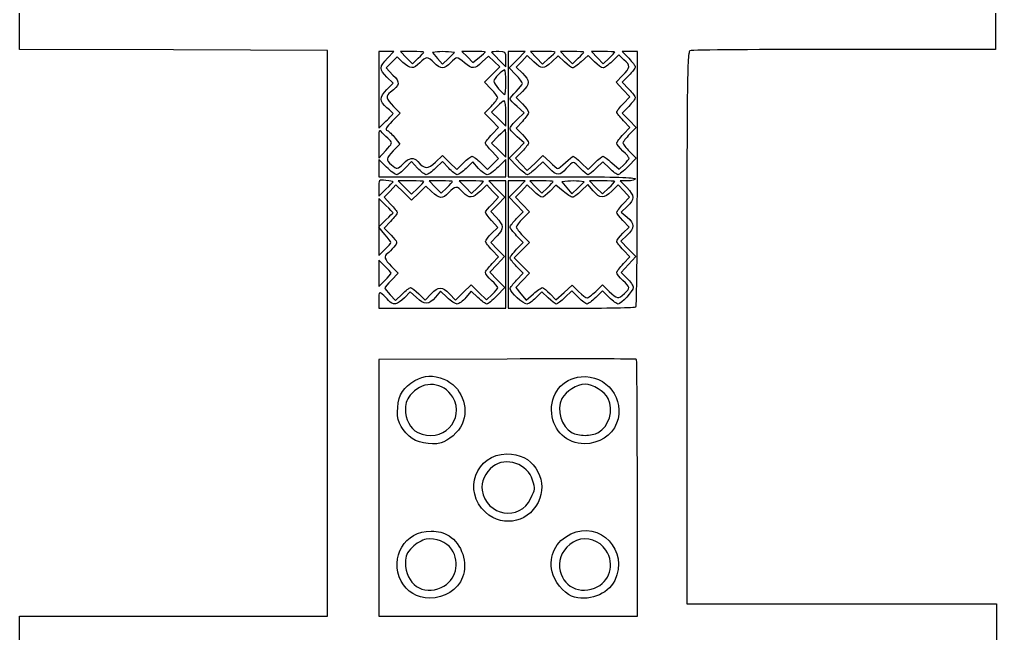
# Model space of a CAD drawing. Extents: x 35 to 169, y -1 to 345.
# Drawn here: x 34.9 to 169.2, y 173.4 to 257.8 of the extents above; entities that cross this region are included whole.
import ezdxf

# ---------------------------------------------------------------- set-up
doc = ezdxf.new("R2010")
doc.units = 0
doc.layers.get('0').update_dxf_attribs({"linetype": 'CONTINUOUS'})

msp = doc.modelspace()

# ---------------------------------------------------------------- linework, layer by layer
at = {"color": 7}
for points in [[(77.213463, 215.29678), (77.212616, 253.537891), (56.04484, 253.610233), (34.877025, 253.682572), (34.877025, 299.541891), (34.877025, 345.401224), (101.904806, 345.401224), (168.932581, 345.401224), (168.972261, 324.587335)], [(169.042817, 278.726628), (169.073692, 253.679809), (148.282886, 253.679527)], [(85.450254, 252.466121), (86.352281, 253.39678), (85.309143, 253.39678), (84.266004, 253.39678), (84.266004, 248.120305), (84.266004, 242.843833), (85.253779, 243.801224)], [(87.591677, 251.902907), (86.794334, 252.666812), (86.034886, 251.907366), (85.275437, 251.147917), (86.225942, 250.167246)], [(88.86978, 253.39678), (87.264759, 253.39678), (88.07702, 252.548959), (88.889284, 251.701138), (89.682046, 252.460648)], [(88.86978, 253.39678), (88.86978, 253.39678)], [(92.324772, 253.344481), (91.644845, 253.255668), (92.344299, 252.446995), (93.043753, 251.638318), (93.856392, 252.446995), (94.669034, 253.255668), (93.836868, 253.344481)], [(92.324772, 253.344481), (92.324772, 253.344481)], [(97.325109, 253.39678), (95.708741, 253.39678), (96.455097, 252.650426), (97.201448, 251.904072), (98.055845, 252.57987)], [(97.325109, 253.39678), (97.325109, 253.39678)], [(99.727611, 248.238116), (98.820419, 249.1741), (99.869574, 250.223256), (100.91873, 251.272411), (100.141766, 252.022332), (99.364806, 252.772253), (98.504702, 251.955629), (98.504702, 251.955629)], [(100.775914, 253.39678), (100.775914, 253.39678)], [(103.118488, 250.209328), (102.215504, 251.140969), (103.316876, 252.268876), (104.418246, 253.39678), (103.23208, 253.39678), (102.045914, 253.39678), (102.045914, 244.789002), (102.045914, 236.181224), (110.794806, 236.181224)], [(105.571457, 251.987836), (104.695676, 252.836673), (103.934085, 252.041743), (103.172494, 251.246813), (104.020315, 250.43455)], [(106.841239, 253.39678), (105.145448, 253.39678), (105.971097, 252.532821), (106.796741, 251.66886), (107.661541, 252.462266)], [(106.841239, 253.39678), (106.841239, 253.39678)], [(109.815593, 251.977365), (108.950619, 252.815729), (108.053573, 251.977365)], [(110.883113, 253.39678), (109.27809, 253.39678), (110.090356, 252.548959), (110.90262, 251.701138), (111.69538, 252.460648)], [(110.883113, 253.39678), (110.883113, 253.39678)], [(113.93711, 251.991228), (113.084887, 252.843452), (112.114251, 251.991228)], [(115.116446, 253.39678), (113.511423, 253.39678), (114.323687, 252.548959), (115.135954, 251.701138), (115.92871, 252.460648)], [(115.116446, 253.39678), (115.116446, 253.39678)], [(117.988238, 252.270927), (117.279451, 252.936797), (116.352024, 252.037899)], [(118.782773, 253.39678), (117.739634, 253.39678), (118.641664, 252.466121)], [(119.825914, 235.94604), (119.825914, 253.39678), (118.782773, 253.39678), (118.782773, 253.39678)], [(100.775914, 252.267891), (101.763695, 251.3105), (101.763695, 252.353638)], [(85.397063, 248.177906), (86.2459, 249.053684), (85.397063, 249.866922)], [(101.570214, 250.85678), (101.570214, 250.85678)], [(117.905722, 246.257232), (118.807749, 247.187891), (117.850361, 248.175668), (116.89297, 249.163446), (117.794995, 250.094105)], [(118.641664, 250.094105), (117.739634, 249.163446), (118.641664, 248.232787)], [(104.019186, 247.891363), (103.170352, 247.078126), (104.019186, 246.202348)], [(86.297784, 245.859787), (87.200768, 244.928146), (86.108721, 243.809787)], [(99.8435, 242.023899), (100.745527, 242.954557), (99.788136, 243.942335), (98.830745, 244.930113), (99.732773, 245.860772)], [(100.54662, 245.832022), (99.788387, 245.040597), (100.776038, 244.083325), (101.763695, 243.126055), (101.763695, 244.874749)], [(101.534273, 246.623446), (101.534273, 246.623446)], [(103.29061, 244.058921), (104.253089, 244.99179), (103.29061, 245.836853)], [(118.641664, 245.860772), (117.739634, 244.930113), (118.697025, 243.942335), (119.654416, 242.954557), (118.752391, 242.023899)], [(85.39489, 245.678975), (85.394806, 245.678975)], [(104.018548, 243.79795), (103.168958, 242.846348), (104.018548, 241.969794)], [(117.905722, 242.023899), (118.807749, 242.954557), (117.905722, 243.885216)], [(84.759806, 242.238924), (84.759806, 242.238924)], [(101.677944, 242.672335), (101.677944, 242.672335)], [(84.265914, 240.7614), (84.265914, 238.729513), (85.240043, 239.783703)], [(86.50951, 241.502267), (87.145636, 240.641865), (86.270222, 239.738663)], [(100.689289, 241.74077), (99.786384, 240.809208), (100.775036, 239.850965), (101.763695, 238.892722), (101.763695, 240.782527)], [(103.315914, 237.592335), (102.213582, 238.721224), (103.243086, 239.779557), (104.272585, 240.837891), (103.300361, 241.681868)], [(92.057226, 238.186049), (93.014806, 239.11417), (94.002583, 238.15678), (94.990361, 237.199389), (95.921017, 238.101416)], [(98.297492, 238.097095), (99.232607, 237.190747), (99.993388, 237.951528), (100.754172, 238.712309), (99.847823, 239.647424)], [(103.967399, 239.653212), (103.066655, 238.723883), (103.881916, 237.872932), (104.697177, 237.021984), (105.769452, 238.069031), (106.841725, 239.116078), (107.773368, 238.213094)], [(117.850361, 239.709002), (117.850361, 239.709002)], [(118.75334, 239.650898), (119.656327, 238.719257), (118.554957, 237.59135)], [(85.336146, 237.508501), (84.265914, 238.553556), (84.265914, 237.36739), (84.265914, 236.181224), (93.014806, 236.181224), (101.763695, 236.181224), (101.763695, 237.36739), (101.763695, 238.553556), (100.69346, 237.508501), (100.69346, 237.508501)], [(89.606834, 237.378913), (88.770683, 238.29438), (87.915109, 237.378913)], [(93.885193, 237.374606), (93.033641, 238.285764), (92.093567, 237.374606)], [(97.972705, 237.338688), (97.19286, 238.21393), (96.289839, 237.338688)], [(107.694981, 237.348913), (106.809512, 238.234377), (105.895947, 237.348913)], [(112.121925, 238.101416), (113.052583, 237.199389), (113.983242, 238.101416)], [(115.975886, 237.348913), (115.062316, 238.234377), (114.176852, 237.348913)], [(116.299299, 238.117901), (117.307879, 237.232355), (118.002451, 237.884875)], [(84.265914, 219.282446), (84.265914, 218.119002), (93.014806, 218.119002), (101.763695, 218.119002), (101.763695, 226.867891), (101.763695, 235.61678), (100.577529, 235.61678), (100.577529, 235.61678)], [(85.253695, 235.670343), (85.253695, 235.670343)], [(88.716341, 235.61678), (86.957879, 235.61678), (87.863378, 234.711281), (88.768882, 233.805782), (89.62184, 234.622971)], [(88.716341, 235.61678), (88.716341, 235.61678)], [(92.820891, 235.61678), (91.21587, 235.61678), (92.028134, 234.768959), (92.840395, 233.921138), (93.633157, 234.680648)], [(92.820891, 235.61678), (92.820891, 235.61678)], [(96.987625, 235.61678), (95.316003, 235.61678), (96.179013, 234.753769), (97.042024, 233.890759), (97.850633, 234.665459)], [(96.987625, 235.61678), (96.987625, 235.61678)], [(100.577529, 235.61678), (99.39136, 235.61678), (100.492732, 234.488876), (101.594104, 233.360969), (100.637044, 232.373535), (99.679989, 231.386105), (100.404408, 230.608664)], [(103.230169, 230.452787), (104.132197, 231.383446), (103.173849, 232.372209), (102.215504, 233.360969), (103.316876, 234.488876), (104.418246, 235.61678), (103.23208, 235.61678), (102.045914, 235.61678), (102.045914, 226.867891), (102.045914, 218.119002), (110.747765, 218.119002)], [(106.64978, 235.61678), (105.044759, 235.61678), (105.85702, 234.768959), (106.669284, 233.921138), (107.462046, 234.680648)], [(106.64978, 235.61678), (106.64978, 235.61678)], [(110.256382, 235.564481), (109.425633, 235.475668), (110.127697, 234.663501), (110.829762, 233.851333), (111.681288, 234.663501), (112.532818, 235.475668), (111.809973, 235.564481)], [(110.256382, 235.564481), (110.256382, 235.564481)], [(113.767602, 234.245888), (113.021336, 235.132777), (112.106301, 234.245888)], [(114.974559, 235.61678), (113.227649, 235.61678), (114.137869, 234.726871), (115.048092, 233.836962), (115.884782, 234.638561)], [(114.974559, 235.61678), (114.974559, 235.61678)], [(118.500553, 235.61678), (117.457412, 235.61678), (118.359439, 234.686121)], [(84.265914, 234.658079), (84.265914, 233.5305), (85.253695, 234.487891)], [(91.531807, 234.153841), (90.754369, 234.878263), (89.766936, 233.921205), (88.779505, 232.964147), (87.707227, 234.011195), (86.634955, 235.058242), (85.819694, 234.207294), (85.00443, 233.356343), (85.905176, 232.427014)], [(99.84221, 232.427014), (100.742953, 233.356343), (99.92844, 234.206509), (99.113933, 235.056676), (98.238152, 234.207839)], [(105.571457, 234.207839), (104.695676, 235.056676), (103.881168, 234.206509), (103.066655, 233.356343), (104.022759, 232.369895), (104.978863, 231.383446), (104.076833, 230.452787)], [(109.629606, 234.19283), (108.618031, 235.026659), (107.81917, 234.19283)], [(117.884981, 232.462119), (118.763652, 233.399681), (117.969902, 234.228178), (117.176152, 235.056676), (116.300374, 234.207839)], [(85.253695, 232.230113), (84.265914, 233.187504), (84.265914, 231.242335), (84.265914, 229.297166), (85.253695, 230.254557)], [(85.253695, 232.230113), (85.253695, 232.230113)], [(118.434022, 232.107414), (117.606569, 231.314666), (118.434022, 230.618412)], [(85.903884, 230.056327), (85.001859, 229.125668), (85.953236, 228.144091)], [(99.789553, 228.390172), (100.621956, 229.206895), (99.781713, 230.163879)], [(117.842058, 228.411547), (118.680419, 229.276519), (117.842058, 230.173565)], [(85.101125, 228.268342), (84.265925, 229.245458), (84.265925, 227.298316), (84.265925, 225.351178), (85.112592, 226.162335)], [(85.101125, 228.268342), (85.101125, 228.268342)], [(100.544794, 228.067335), (99.677412, 227.150113), (100.608302, 226.18968), (101.53919, 225.229249), (100.539355, 224.143569), (99.539521, 223.057891), (100.567772, 221.999557), (101.596026, 220.941224), (100.493695, 219.812335)], [(104.081998, 228.075443), (104.989187, 227.139459), (103.94444, 226.094712), (102.89969, 225.049965), (103.940229, 223.984356), (104.980768, 222.918747), (104.038631, 221.946706), (103.096489, 220.974665), (103.82655, 220.107037), (104.556611, 219.239407), (105.525742, 220.090316)], [(103.230169, 226.219454), (104.132197, 227.150113), (103.230169, 228.080772)], [(118.411837, 228.13506), (117.562218, 227.321072), (118.580092, 226.278673), (119.597969, 225.236274), (118.591014, 224.121696), (117.584059, 223.007116), (118.422759, 222.20359)], [(99.8435, 224.243899), (100.745527, 225.174557), (99.8435, 226.105216)], [(117.905722, 224.243899), (118.807749, 225.174557), (117.905722, 226.105216)], [(85.112583, 223.904557), (84.265914, 224.715715), (84.265914, 222.91678), (84.265914, 221.117844), (85.112583, 221.929002)], [(85.112583, 223.904557), (85.112583, 223.904557)], [(86.014611, 223.847438), (86.916638, 222.91678), (86.014611, 221.986121)], [(103.230169, 221.986121), (104.132197, 222.91678), (103.230169, 223.847438)], [(99.788136, 221.92894), (99.788136, 221.929002)], [(117.850361, 221.929002), (117.850361, 221.929002)], [(89.471353, 219.567747), (88.609009, 220.38112), (87.795775, 219.532283)], [(93.678863, 219.570332), (92.763828, 220.457221), (92.057138, 219.61737)], [(94.005411, 220.09154), (94.819402, 219.241922), (95.892657, 220.289928), (96.965914, 221.337938), (98.033374, 220.295593), (99.100829, 219.253247), (99.867816, 220.020234)], [(97.912194, 219.570332), (96.997159, 220.457221), (96.250893, 219.570332)], [(107.547009, 219.532283), (106.671234, 220.38112), (105.857994, 219.532283)], [(107.823838, 220.102524), (108.627364, 219.263825), (109.741039, 220.269964), (110.854713, 221.276103), (111.755417, 220.403108)], [(111.725462, 219.585476), (110.794806, 220.487504), (109.864144, 219.585476)], [(114.09748, 220.432143), (115.028136, 221.33417), (115.958795, 220.432143)], [(115.958795, 219.585476), (115.028136, 220.487504), (114.09748, 219.585476)], [(85.838067, 219.958611), (86.563556, 219.1758), (87.474281, 220.058512)], [(89.771485, 220.092387), (90.647263, 219.24355), (91.460501, 220.092387)], [(126.625186, 215.412519), (126.626623, 177.479002), (147.914323, 177.479002), (169.202018, 177.479002), (169.137869, 109.392891)], [(101.928414, 211.129808), (84.265914, 211.055059), (84.265914, 193.420364), (84.265914, 175.785668), (102.045914, 175.785668), (119.825914, 175.785668), (119.825914, 193.377519)], [(119.708414, 211.086964), (119.708414, 211.086964)], [(94.437338, 205.899189), (94.437338, 205.899189)], [(115.795978, 205.692752), (115.795978, 205.692752)], [(95.722276, 202.159454), (95.722276, 202.159454)], [(116.968854, 202.314701), (116.968854, 202.314701)], [(105.419226, 194.477514), (105.419226, 194.477514)], [(106.419297, 192.013446), (106.419297, 192.013446)], [(94.288266, 184.992215), (94.288266, 184.992215)], [(115.512827, 184.8456), (115.512827, 184.8456)], [(95.802185, 181.148035), (95.802185, 181.148035)], [(116.716011, 180.703027), (116.716011, 180.703027)], [(169.00133, 20.210668), (168.928996, -0.885443), (101.950754, -0.885443), (34.972518, -0.885443), (34.932448, 87.450113), (34.892381, 175.785668), (56.051371, 175.785668), (77.210361, 175.785668), (77.212337, 176.420668)]]:
    msp.add_lwpolyline(points, dxfattribs=at)
for points in [[(90.474806, 253.308469), (90.474806, 253.35704), (89.752545, 253.39678), (88.86978, 253.39678)], [(89.682046, 252.460648), (90.118063, 252.87838), (90.474806, 253.259899), (90.474806, 253.308469)], [(90.898136, 252.550113), (90.719419, 252.550113), (90.274919, 252.232613), (89.910361, 251.844557)], [(91.885914, 251.844557), (91.521356, 252.232613), (91.076856, 252.550113), (90.898136, 252.550113)], [(93.836868, 253.344481), (93.379174, 253.393331), (92.698728, 253.393331), (92.324772, 253.344481)], [(95.017903, 252.550113), (94.901645, 252.550113), (94.508252, 252.232613), (94.143695, 251.844557)], [(96.067781, 251.844557), (95.606602, 252.232613), (95.134156, 252.550113), (95.017903, 252.550113)], [(98.925854, 253.326224), (98.934434, 253.36503), (98.214109, 253.39678), (97.325109, 253.39678)], [(98.055845, 252.57987), (98.525762, 252.95156), (98.917266, 253.287418), (98.925854, 253.326224)], [(100.775914, 253.39678), (100.232636, 253.39678), (99.788136, 253.358194), (99.788136, 253.311032)], [(99.788136, 253.311032), (99.788136, 253.26387), (100.232636, 252.794455), (100.775914, 252.267891)], [(101.763695, 252.353638), (101.763695, 253.357652), (101.726644, 253.39678), (100.775914, 253.39678)], [(108.531685, 253.326224), (108.534621, 253.36503), (107.773924, 253.39678), (106.841239, 253.39678)], [(107.661541, 252.462266), (108.137178, 252.898638), (108.528745, 253.287418), (108.531685, 253.326224)], [(112.488136, 253.308469), (112.488136, 253.35704), (111.765876, 253.39678), (110.883113, 253.39678)], [(111.69538, 252.460648), (112.131393, 252.87838), (112.488136, 253.259899), (112.488136, 253.308469)], [(116.721472, 253.308469), (116.721472, 253.35704), (115.999209, 253.39678), (115.116446, 253.39678)], [(115.92871, 252.460648), (116.364729, 252.87838), (116.721472, 253.259899), (116.721472, 253.308469)], [(127.057915, 253.512519), (126.67015, 253.36372), (126.623905, 249.292134), (126.625186, 215.412519)], [(148.282886, 253.679527), (136.847941, 253.679304), (127.296709, 253.604151), (127.057915, 253.512519)], [(85.397063, 249.866922), (84.322948, 250.895986), (84.33146, 251.311818), (85.450254, 252.466121)], [(89.910361, 251.844557), (89.063765, 250.943399), (88.580496, 250.955563), (87.591677, 251.902907)], [(93.014806, 251.139002), (92.758477, 251.139002), (92.250477, 251.456502), (91.885914, 251.844557)], [(94.143695, 251.844557), (93.779131, 251.456502), (93.271131, 251.139002), (93.014806, 251.139002)], [(98.504702, 251.955629), (97.453617, 250.957671), (97.138834, 250.943323), (96.067781, 251.844557)], [(108.053573, 251.977365), (106.933695, 250.930744), (106.66091, 250.931896), (105.571457, 251.987836)], [(110.912094, 251.139002), (110.78475, 251.139002), (110.291327, 251.516265), (109.815593, 251.977365)], [(112.114251, 251.991228), (111.580405, 251.522502), (111.039433, 251.139002), (110.912094, 251.139002)], [(115.106969, 251.139002), (114.932268, 251.139002), (114.405833, 251.522502), (113.93711, 251.991228)], [(116.352024, 252.037899), (115.841941, 251.543505), (115.281662, 251.139002), (115.106969, 251.139002)], [(117.794995, 250.094105), (118.88214, 251.215755), (118.899793, 251.414566), (117.988238, 252.270927)], [(118.641664, 252.466121), (119.137777, 251.95426), (119.543695, 251.420555), (119.543695, 251.280113)], [(119.543695, 251.280113), (119.543695, 251.139671), (119.137777, 250.605966), (118.641664, 250.094105)], [(86.225942, 250.167246), (87.239461, 249.121559), (87.190507, 248.778935), (85.888695, 247.806889)], [(101.570214, 250.85678), (101.245605, 250.85678), (100.069774, 249.649461), (100.079279, 249.325919)], [(101.763695, 249.163446), (101.763695, 250.09478), (101.676626, 250.85678), (101.570214, 250.85678)], [(104.013632, 249.008899), (104.01795, 249.156732), (103.615126, 249.696925), (103.118488, 250.209328)], [(104.020315, 250.43455), (105.086235, 249.413337), (105.086034, 248.913361), (104.019186, 247.891363)], [(100.079279, 249.325919), (100.088816, 249.001101), (101.350837, 247.470113), (101.609045, 247.470113)], [(101.609045, 247.470113), (101.694104, 247.470113), (101.763695, 248.232113), (101.763695, 249.163446)], [(103.166963, 247.916964), (103.628317, 248.369696), (104.009317, 248.861068), (104.013632, 249.008899)], [(85.394806, 245.678975), (84.329662, 246.575231), (84.330103, 247.077172), (85.397063, 248.177906)], [(85.888695, 247.806889), (85.191256, 247.286118), (85.267622, 246.922647), (86.297784, 245.859787)], [(100.634806, 247.04678), (100.634806, 247.187222), (100.226568, 247.723323), (99.727611, 248.238116)], [(102.328136, 246.887869), (102.328136, 247.001139), (102.705611, 247.464234), (103.166963, 247.916964)], [(118.641664, 248.232787), (119.137777, 247.720927), (119.543695, 247.187222), (119.543695, 247.04678)], [(99.732773, 245.860772), (100.228888, 246.372633), (100.634806, 246.906337), (100.634806, 247.04678)], [(101.534273, 246.623446), (101.408089, 246.623446), (100.963648, 246.267304), (100.54662, 245.832022)], [(101.763695, 244.874749), (101.763695, 245.836532), (101.660452, 246.623446), (101.534273, 246.623446)], [(103.29061, 245.836853), (102.761251, 246.30164), (102.328136, 246.774596), (102.328136, 246.887869)], [(104.019186, 246.202348), (104.48616, 245.720674), (104.868136, 245.196745), (104.868136, 245.038063)], [(117.003695, 245.071224), (117.003695, 245.211666), (117.409606, 245.745371), (117.905722, 246.257232)], [(119.543695, 247.04678), (119.543695, 246.906337), (119.137777, 246.372633), (118.641664, 245.860772)], [(85.253779, 243.801224), (85.797057, 244.327789), (86.241557, 244.805402), (86.241557, 244.862586)], [(86.241557, 244.862586), (86.241557, 244.919767), (85.860557, 245.287144), (85.39489, 245.678975)], [(104.868136, 245.038063), (104.868136, 244.879381), (104.485821, 244.321331), (104.018548, 243.79795)], [(117.905722, 243.885216), (117.409606, 244.397077), (117.003695, 244.930782), (117.003695, 245.071224)], [(86.108721, 243.809787), (85.259923, 242.940537), (85.112084, 242.654809), (85.445027, 242.527047)], [(102.328136, 242.825949), (102.328136, 242.991006), (102.761251, 243.545844), (103.29061, 244.058921)], [(84.759806, 242.238924), (84.283832, 242.773176), (84.265914, 242.719571), (84.265914, 240.7614)], [(85.733932, 241.261224), (85.469798, 241.494057), (85.031442, 241.934022), (84.759806, 242.238924)], [(85.445027, 242.527047), (85.680626, 242.43664), (86.159642, 241.975489), (86.50951, 241.502267)], [(98.941472, 240.837891), (98.941472, 240.978333), (99.347384, 241.512038), (99.8435, 242.023899)], [(101.677944, 242.672335), (101.630782, 242.672335), (101.18589, 242.253131), (100.689289, 241.74077)], [(101.763695, 240.782527), (101.763695, 241.821921), (101.725106, 242.672335), (101.677944, 242.672335)], [(103.300361, 241.681868), (102.765637, 242.146053), (102.328136, 242.660891), (102.328136, 242.825949)], [(104.018548, 241.969794), (104.485821, 241.48769), (104.868136, 240.978333), (104.868136, 240.837891)], [(117.003695, 240.806699), (117.003695, 240.964298), (117.409606, 241.512038), (117.905722, 242.023899)], [(118.752391, 242.023899), (118.256273, 241.512038), (117.850361, 240.978333), (117.850361, 240.837891)], [(85.240043, 239.783703), (86.145556, 240.763641), (86.180343, 240.867707), (85.733932, 241.261224)], [(99.847823, 239.647424), (99.349326, 240.161737), (98.941472, 240.697448), (98.941472, 240.837891)], [(104.868136, 240.837891), (104.868136, 240.697448), (104.462803, 240.164342), (103.967399, 239.653212)], [(117.850361, 239.709002), (117.384695, 240.155139), (117.003695, 240.649104), (117.003695, 240.806699)], [(117.850361, 240.837891), (117.850361, 240.697448), (118.256702, 240.163301), (118.75334, 239.650898)], [(86.270222, 239.738663), (85.230555, 238.666002), (85.210543, 238.523906), (86.00243, 237.837106)], [(118.697025, 238.717617), (118.697025, 238.816742), (118.316025, 239.262865), (117.850361, 239.709002)], [(86.00243, 237.837106), (86.780641, 237.162166), (86.858692, 237.17061), (87.652583, 238.015668)], [(87.652583, 238.015668), (88.410694, 238.822641), (89.114277, 238.917055), (89.640924, 238.282481)], [(89.640924, 238.282481), (90.513473, 237.231125), (91.049904, 237.209715), (92.057226, 238.186049)], [(95.921017, 238.101416), (96.432878, 238.597532), (96.966583, 239.003446), (97.107025, 239.003446)], [(97.107025, 239.003446), (97.247467, 239.003446), (97.783179, 238.59559), (98.297492, 238.097095)], [(107.773368, 238.213094), (108.285768, 237.716456), (108.789834, 237.310113), (108.893511, 237.310113)], [(108.893511, 237.310113), (108.997186, 237.310113), (109.471765, 237.691113), (109.948136, 238.15678)], [(109.948136, 238.15678), (110.42451, 238.622446), (110.899092, 239.003446), (111.002764, 239.003446)], [(111.012156, 238.15678), (110.872569, 238.15678), (110.437772, 237.77578), (110.04594, 237.310113)], [(111.002764, 239.003446), (111.106438, 239.003446), (111.610061, 238.597532), (112.121925, 238.101416)], [(112.02033, 237.310113), (111.605421, 237.77578), (111.151743, 238.15678), (111.012156, 238.15678)], [(113.983242, 238.101416), (114.4951, 238.597532), (114.998681, 239.003446), (115.102307, 239.003446)], [(115.102307, 239.003446), (115.205936, 239.003446), (115.744583, 238.604951), (116.299299, 238.117901)], [(118.002451, 237.884875), (118.38447, 238.24376), (118.697025, 238.618495), (118.697025, 238.717617)], [(86.732957, 236.463446), (86.553339, 236.463446), (85.924774, 236.933722), (85.336146, 237.508501)], [(87.915109, 237.378913), (87.444538, 236.875406), (86.912571, 236.463446), (86.732957, 236.463446)], [(90.798235, 236.463446), (90.602847, 236.463446), (90.066718, 236.875406), (89.606834, 237.378913)], [(92.093567, 237.374606), (91.576522, 236.873467), (90.993623, 236.463446), (90.798235, 236.463446)], [(95.061783, 236.463446), (94.883015, 236.463446), (94.353549, 236.873467), (93.885193, 237.374606)], [(96.289839, 237.338688), (95.793179, 236.857304), (95.240554, 236.463446), (95.061783, 236.463446)], [(99.187889, 236.463446), (98.948452, 236.463446), (98.401618, 236.857304), (97.972705, 237.338688)], [(100.69346, 237.508501), (100.104835, 236.933722), (99.427326, 236.463446), (99.187889, 236.463446)], [(104.70031, 236.463446), (104.545175, 236.463446), (103.922195, 236.971446), (103.315914, 237.592335)], [(105.895947, 237.348913), (105.393484, 236.861904), (104.85545, 236.463446), (104.70031, 236.463446)], [(110.04594, 237.310113), (109.147912, 236.242867), (108.795202, 236.248689), (107.694981, 237.348913)], [(113.033048, 236.463446), (112.890963, 236.463446), (112.435239, 236.844446), (112.02033, 237.310113)], [(114.176852, 237.348913), (113.689844, 236.861904), (113.175133, 236.463446), (113.033048, 236.463446)], [(117.171518, 236.463446), (117.016383, 236.463446), (116.478349, 236.861904), (115.975886, 237.348913)], [(118.554957, 237.59135), (117.949201, 236.971003), (117.326656, 236.463446), (117.171518, 236.463446)], [(85.253695, 235.670343), (84.270384, 235.785139), (84.265914, 235.780562), (84.265914, 234.658079)], [(86.241472, 235.500154), (86.241472, 235.530335), (85.796972, 235.606919), (85.253695, 235.670343)], [(85.253695, 234.487891), (85.796972, 235.014455), (86.241472, 235.469976), (86.241472, 235.500154)], [(90.474806, 235.528469), (90.474806, 235.57704), (89.683494, 235.61678), (88.716341, 235.61678)], [(89.62184, 234.622971), (90.090969, 235.072424), (90.474806, 235.479899), (90.474806, 235.528469)], [(94.425914, 235.528469), (94.425914, 235.57704), (93.703654, 235.61678), (92.820891, 235.61678)], [(93.633157, 234.680648), (94.069171, 235.09838), (94.425914, 235.479899), (94.425914, 235.528469)], [(98.659247, 235.528469), (98.659247, 235.57704), (97.907018, 235.61678), (96.987625, 235.61678)], [(97.850633, 234.665459), (98.295375, 235.091544), (98.659247, 235.479899), (98.659247, 235.528469)], [(108.254806, 235.528469), (108.254806, 235.57704), (107.532545, 235.61678), (106.64978, 235.61678)], [(107.462046, 234.680648), (107.898063, 235.09838), (108.254806, 235.479899), (108.254806, 235.528469)], [(111.809973, 235.564481), (111.412412, 235.613331), (110.713297, 235.613331), (110.256382, 235.564481)], [(110.794806, 236.181224), (116.439247, 236.181224), (119.543695, 236.08108), (119.543695, 235.899002)], [(116.721472, 235.528469), (116.721472, 235.57704), (115.935359, 235.61678), (114.974559, 235.61678)], [(115.884782, 234.638561), (116.34496, 235.07944), (116.721472, 235.479899), (116.721472, 235.528469)], [(119.543695, 235.899002), (119.543695, 235.74378), (119.074277, 235.61678), (118.500553, 235.61678)], [(119.637765, 218.307151), (119.741247, 218.41063), (119.825914, 226.34813), (119.825914, 235.94604)], [(93.870743, 233.977576), (93.018856, 233.086155), (92.647615, 233.114132), (91.531807, 234.153841)], [(95.837025, 234.064557), (94.998108, 234.957548), (94.798831, 234.948731), (93.870743, 233.977576)], [(98.238152, 234.207839), (97.172345, 233.174812), (96.699411, 233.146593), (95.837025, 234.064557)], [(106.733772, 233.359002), (106.576173, 233.359002), (106.053134, 233.740978), (105.571457, 234.207839)], [(107.81917, 234.19283), (107.379798, 233.734225), (106.89137, 233.359002), (106.733772, 233.359002)], [(110.916226, 233.359002), (110.764952, 233.359002), (110.185976, 233.734225), (109.629606, 234.19283)], [(112.106301, 234.245888), (111.603031, 233.758101), (111.067497, 233.359002), (110.916226, 233.359002)], [(116.300374, 234.207839), (115.190984, 233.132575), (114.698165, 233.139978), (113.767602, 234.245888)], [(118.359439, 234.686121), (119.473876, 233.536319), (119.486051, 233.11532), (118.434022, 232.107414)], [(85.905176, 232.427014), (86.400581, 231.915884), (86.805914, 231.382777), (86.805914, 231.242335)], [(98.941472, 231.309275), (98.941472, 231.412902), (99.346803, 231.915884), (99.84221, 232.427014)], [(117.005001, 231.297586), (117.005848, 231.422418), (117.401707, 231.94646), (117.884981, 232.462119)], [(86.241472, 231.242335), (86.241472, 231.259043), (85.796972, 231.703548), (85.253695, 232.230113)], [(85.253695, 230.254557), (85.796972, 230.781122), (86.241472, 231.225622), (86.241472, 231.242335)], [(86.805914, 231.242335), (86.805914, 231.101893), (86.400002, 230.568188), (85.903884, 230.056327)], [(99.781713, 230.163879), (99.319582, 230.690221), (98.941472, 231.205649), (98.941472, 231.309275)], [(117.842058, 230.173565), (117.380955, 230.66694), (117.004279, 231.17275), (117.005001, 231.297586)], [(100.404408, 230.608664), (101.479694, 229.454683), (101.5005, 229.077959), (100.544794, 228.067335)], [(102.328136, 229.26678), (102.328136, 229.407222), (102.734051, 229.940927), (103.230169, 230.452787)], [(104.076833, 230.452787), (103.58072, 229.940927), (103.174806, 229.407222), (103.174806, 229.26678)], [(118.434022, 230.618412), (119.482873, 229.735861), (119.4777, 229.156208), (118.411839, 228.13506)], [(98.949312, 227.304661), (98.95363, 227.452491), (99.331729, 227.940973), (99.789553, 228.390172)], [(103.230169, 228.080772), (102.734051, 228.592633), (102.328136, 229.126337), (102.328136, 229.26678)], [(103.174806, 229.26678), (103.174806, 229.126337), (103.58304, 228.590236), (104.081998, 228.075443)], [(117.003695, 227.291224), (117.003695, 227.431666), (117.380955, 227.935811), (117.842058, 228.411547)], [(85.947789, 227.132358), (85.941467, 227.219734), (85.560484, 227.730926), (85.101125, 228.268342)], [(85.112592, 226.162335), (85.578261, 226.608472), (85.9541, 227.044982), (85.947789, 227.132358)], [(85.953236, 228.144091), (86.903766, 227.163397), (86.90413, 227.161938), (86.361377, 226.521313)], [(99.8435, 226.105216), (99.347384, 226.617077), (98.944997, 227.156827), (98.949312, 227.304661)], [(117.905722, 226.105216), (117.409606, 226.617077), (117.003695, 227.150782), (117.003695, 227.291224)], [(86.361377, 226.521313), (86.062594, 226.168654), (85.659386, 225.778552), (85.465361, 225.654423)], [(102.328136, 225.033446), (102.328136, 225.173888), (102.734051, 225.707593), (103.230169, 226.219454)], [(85.465361, 225.654423), (84.908017, 225.29786), (85.044723, 224.848108), (86.014611, 223.847438)], [(103.230169, 223.847438), (102.734051, 224.359299), (102.328136, 224.893004), (102.328136, 225.033446)], [(85.959247, 222.91678), (85.959247, 223.01392), (85.578247, 223.45842), (85.112583, 223.904557)], [(98.941472, 223.026699), (98.941472, 223.184298), (99.347384, 223.732038), (99.8435, 224.243899)], [(99.788136, 221.929002), (99.322472, 222.375139), (98.941472, 222.869104), (98.941472, 223.026699)], [(117.003695, 223.026699), (117.003695, 223.184298), (117.409606, 223.732038), (117.905722, 224.243899)], [(117.850361, 221.929002), (117.384695, 222.375139), (117.003695, 222.869104), (117.003695, 223.026699)], [(85.112583, 221.929002), (85.578247, 222.375139), (85.959247, 222.819639), (85.959247, 222.91678)], [(86.014611, 221.986121), (85.518495, 221.47426), (85.112583, 220.984805), (85.112583, 220.898445)], [(100.634806, 220.952502), (100.634806, 221.043405), (100.253803, 221.482803), (99.788136, 221.92894)], [(102.328136, 220.771484), (102.328136, 220.927672), (102.734051, 221.47426), (103.230169, 221.986121)], [(118.043839, 220.143751), (118.87099, 220.920822), (118.867315, 220.954694), (117.850361, 221.929002)], [(118.422759, 222.20359), (118.884054, 221.761652), (119.261472, 221.207622), (119.261472, 220.972415)], [(84.759806, 220.058557), (84.306664, 220.413934), (84.265914, 220.349898), (84.265914, 219.282446)], [(85.112583, 220.898445), (85.112583, 220.812082), (85.439052, 220.389158), (85.838067, 219.958611)], [(87.474281, 220.058512), (87.975183, 220.544005), (88.499916, 220.941224), (88.640361, 220.941224)], [(88.640361, 220.941224), (88.780801, 220.941224), (89.289808, 220.559248), (89.771485, 220.092387)], [(91.460501, 220.092387), (92.482862, 221.1595), (92.982446, 221.159348), (94.005411, 220.09154)], [(99.867816, 220.020234), (100.289659, 220.442077), (100.634806, 220.861598), (100.634806, 220.952502)], [(104.617105, 218.683446), (104.136275, 218.683446), (102.328136, 220.33286), (102.328136, 220.771484)], [(105.525742, 220.090316), (106.058764, 220.558316), (106.613099, 220.941224), (106.757594, 220.941224)], [(106.757594, 220.941224), (106.902089, 220.941224), (107.381898, 220.563808), (107.823838, 220.102524)], [(111.755417, 220.403108), (112.250804, 219.922961), (112.771027, 219.530113), (112.911472, 219.530113)], [(112.911472, 219.530113), (113.051912, 219.530113), (113.585619, 219.936027), (114.09748, 220.432143)], [(115.958795, 220.432143), (117.062024, 219.362848), (117.193277, 219.344696), (118.043839, 220.143751)], [(119.261472, 220.972415), (119.261472, 220.491582), (117.612058, 218.683446), (117.173434, 218.683446)], [(85.622474, 219.177335), (85.419644, 219.448974), (85.031442, 219.845524), (84.759806, 220.058557)], [(87.795775, 219.532283), (86.875044, 218.571252), (86.161987, 218.454793), (85.622474, 219.177335)], [(92.057138, 219.61737), (91.163947, 218.555868), (90.556515, 218.544212), (89.471353, 219.567747)], [(95.049261, 218.683446), (94.798814, 218.683446), (94.182133, 219.082545), (93.678863, 219.570332)], [(96.250893, 219.570332), (95.840451, 219.082545), (95.299716, 218.683446), (95.049261, 218.683446)], [(99.109296, 218.683446), (98.954158, 218.683446), (98.415467, 219.082545), (97.912194, 219.570332)], [(100.493695, 219.812335), (99.887413, 219.191446), (99.264433, 218.683446), (99.109296, 218.683446)], [(105.857994, 219.532283), (105.410714, 219.065423), (104.852312, 218.683446), (104.617105, 218.683446)], [(108.678136, 218.683446), (108.537694, 218.683446), (108.028689, 219.065423), (107.547009, 219.532283)], [(109.864144, 219.585476), (109.352283, 219.089361), (108.818581, 218.683446), (108.678136, 218.683446)], [(112.911472, 218.683446), (112.771027, 218.683446), (112.237325, 219.089361), (111.725462, 219.585476)], [(114.09748, 219.585476), (113.585619, 219.089361), (113.051912, 218.683446), (112.911472, 218.683446)], [(117.173434, 218.683446), (117.017244, 218.683446), (116.470656, 219.089361), (115.958795, 219.585476)], [(110.747765, 218.119002), (115.533785, 218.119002), (119.534285, 218.203668), (119.637765, 218.307151)], [(77.212334, 176.420668), (77.213463, 176.769918), (77.214027, 194.264168), (77.213463, 215.29678)], [(119.708414, 211.086964), (119.643785, 211.151641), (111.642785, 211.170919), (101.928414, 211.129808)], [(119.825914, 193.377519), (119.825914, 203.05304), (119.773037, 211.02229), (119.708414, 211.086964)], [(94.437338, 205.899189), (93.168371, 207.980366), (90.505706, 208.232633), (88.852197, 206.428339)], [(89.23134, 208.166026), (90.527722, 208.907333), (91.787424, 208.972315), (93.224189, 208.371997)], [(93.224189, 208.371997), (95.61821, 207.371711), (96.757967, 204.537224), (95.722276, 202.159454)], [(108.044384, 203.642145), (107.786091, 206.330238), (109.450784, 208.401625), (112.104006, 208.69357)], [(112.104006, 208.69357), (115.564485, 209.074338), (118.256665, 205.5443), (116.968854, 202.314701)], [(86.869541, 204.489091), (87.016869, 206.265666), (87.660584, 207.267825), (89.23134, 208.166026)], [(112.629247, 207.67678), (111.55956, 207.67678), (109.959047, 206.674021), (109.462519, 205.692752)], [(115.795978, 205.692752), (115.299448, 206.674021), (113.698937, 207.67678), (112.629247, 207.67678)], [(88.852197, 206.428339), (88.131831, 205.642288), (87.934806, 205.180939), (87.934806, 204.280244)], [(89.618899, 201.049335), (92.876249, 199.364892), (96.312606, 202.82365), (94.437338, 205.899189)], [(109.462519, 205.692752), (108.659893, 204.106547), (109.327628, 201.846909), (110.848357, 201.003031)], [(114.410137, 201.003031), (115.930869, 201.846909), (116.598604, 204.106547), (115.795978, 205.692752)], [(88.460859, 200.510508), (87.116491, 201.788495), (86.726454, 202.76366), (86.869541, 204.489091)], [(87.934806, 204.280244), (87.934806, 202.810252), (88.569927, 201.591778), (89.618899, 201.049335)], [(112.543889, 199.492335), (110.157822, 199.492335), (108.276396, 201.227539), (108.044384, 203.642145)], [(95.722276, 202.159454), (95.278315, 201.140194), (93.819297, 199.845559), (92.836636, 199.598928)], [(116.968854, 202.314701), (116.273484, 200.570853), (114.582567, 199.492335), (112.543889, 199.492335)], [(92.836636, 199.598928), (91.376641, 199.232493), (89.364247, 199.651723), (88.460859, 200.510508)], [(110.848357, 201.003031), (111.20696, 200.804039), (112.008361, 200.641225), (112.629247, 200.641225)], [(112.629247, 200.641225), (113.250136, 200.641225), (114.051537, 200.804039), (114.410137, 201.003031)], [(98.927319, 190.084248), (95.765727, 192.94056), (97.65098, 198.076923), (101.862153, 198.080168)], [(105.419226, 194.477514), (104.803411, 196.694898), (101.732427, 197.75585), (99.961669, 196.36297)], [(101.862153, 198.080168), (103.638562, 198.08158), (105.039772, 197.397273), (105.851294, 196.132115)], [(99.961669, 196.36297), (98.889947, 195.519956), (98.289079, 194.216961), (98.466859, 193.121448)], [(105.851294, 196.132115), (106.715585, 194.784702), (106.907234, 193.394997), (106.419297, 192.013446)], [(105.179961, 191.992037), (105.800477, 193.358263), (105.782353, 193.16999), (105.419226, 194.477514)], [(98.466859, 193.121448), (99.050608, 189.524221), (103.703588, 188.741407), (105.179961, 191.992037)], [(106.419297, 192.013446), (105.269456, 188.75781), (101.476587, 187.781137), (98.927319, 190.084248)], [(110.672578, 187.083701), (114.678282, 189.022828), (118.721327, 184.754163), (116.716011, 180.703027)], [(87.361584, 180.600642), (85.693738, 183.869896), (87.865588, 187.518501), (91.458937, 187.483994)], [(91.458937, 187.483994), (92.445964, 187.474511), (93.230872, 187.269279), (93.928122, 186.838354)], [(93.928122, 186.838354), (95.685951, 185.751957), (96.568937, 183.070899), (95.802185, 181.148035)], [(108.093248, 181.863183), (107.653204, 184.208808), (108.570957, 186.066321), (110.672578, 187.083701)], [(115.512827, 184.8456), (114.598162, 186.207167), (112.943798, 186.760134), (111.466777, 186.197975)], [(90.802037, 186.369592), (90.232992, 186.262841), (89.40942, 185.783393), (88.872102, 185.246076)], [(94.288266, 184.992215), (93.645646, 185.972982), (92.04947, 186.603613), (90.802037, 186.369592)], [(111.466777, 186.197975), (110.149129, 185.696472), (109.101472, 184.247489), (109.101472, 182.926585)], [(88.872102, 185.246076), (88.111683, 184.48566), (87.934806, 184.087774), (87.934806, 183.137653)], [(92.870508, 179.735239), (94.899393, 180.717403), (95.537915, 183.085013), (94.288266, 184.992215)], [(113.917589, 179.635936), (116.057672, 180.492226), (116.802738, 182.925436), (115.512827, 184.8456)], [(87.934806, 183.137653), (87.934806, 180.211771), (90.377086, 178.528191), (92.870508, 179.735239)], [(109.101472, 182.926585), (109.101472, 180.301941), (111.49494, 178.666584), (113.917589, 179.635936)], [(110.777339, 178.558917), (109.722011, 178.963017), (108.311586, 180.699327), (108.093248, 181.863183)], [(91.272431, 178.282799), (89.522286, 178.296346), (88.110184, 179.133267), (87.361584, 180.600642)], [(95.802185, 181.148035), (95.102418, 179.393146), (93.321928, 178.266921), (91.272431, 178.282799)], [(116.716011, 180.703027), (115.73153, 178.714184), (112.972904, 177.718202), (110.777339, 178.558917)]]:
    msp.add_open_spline(points, degree=3, dxfattribs=at)

doc.saveas('drawing.dxf')
